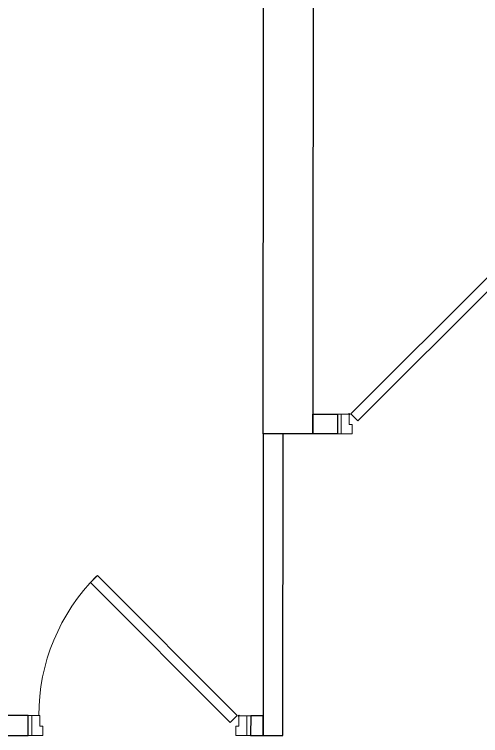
# Model space of a CAD drawing. Header units: millimetres. Extents: x 0 to 145404, y 0 to 194550.
# Drawn here: x 80436 to 82321, y 29929 to 32845 of the extents above; entities that cross this region are included whole.
import ezdxf

# ---------------------------------------------------------------- set-up
doc = ezdxf.new("R2010")
doc.units = ezdxf.units.MM
for name, color, linetype, lineweight in [('АР - Двери', 126, 'Continuous', 9), ('АР - Монолит', 56, 'Continuous', 30), ('АР - Перегородки 80', 32, 'Continuous', 30)]:
    doc.layers.add(name, color=color, linetype=linetype, lineweight=lineweight)

# ---------------------------------------------------------------- blocks, each defined once
blk = doc.blocks.new('*U84')
at = {"ltscale": 100}
for p, q in [((15, 37.5), (15, -42.5)), ((46, 37.5), (15, 37.5)), ((48, -4.5), (48, 35.5)), ((852, -4.5), (852, 37.5)), ((852, 37.5), (885, 37.5)), ((885, 37.5), (885, -42.5)), ((60, -4.5), (48, -4.5)), ((60, -42.5), (60, -4.5)), ((840, -42.5), (840, -4.5)), ((840, -4.5), (852, -4.5)), ((15, -42.5), (60, -42.5)), ((885, -42.5), (840, -42.5))]:
    blk.add_line(p, q, dxfattribs=at)
for points in [[(54.4, 38.9), (82.7, 10.6), (648, 575.9), (619.7, 604.2)], [(15, -42.5), (0, -42.5), (0, 37.5), (15, 37.5)], [(885, -42.5), (900, -42.5), (900, 37.5), (885, 37.5)]]:
    blk.add_lwpolyline(points, close=True, dxfattribs=at)
blk.add_circle((48, 37.5), 2, dxfattribs=at)
blk.add_arc((56.7, 37.5), 800, 0, 44.865, dxfattribs=at)
blk = doc.blocks.new('Квартира 3К 10100 тип 1 перекидная')
at = {"layer": 'АР - Монолит', "elevation": 0}
blk.add_lwpolyline([(-1460, 3340), (-1260, 3340), (-1260, 7980), (-1460, 7980)], close=True, dxfattribs=at)
at = {"layer": 'АР - Перегородки 80', "elevation": 0}
for points in [[(-1460, 3340), (-1460, 3420), (-1560, 3420), (-1560, 3340)], [(-1260, 2120), (-1340, 2120), (-1340, 3340), (-1260, 3340)], [(-1260, 2120), (-1260, 2200), (-1210, 2200), (-1210, 2120)], [(-310, 2120), (-310, 2200), (-200, 2200), (-200, 2120)]]:
    blk.add_lwpolyline(points, close=True, dxfattribs=at)
at = {"layer": 'АР - Двери', "xscale": -1}
blk.add_blockref('*U84', (-1560, 3382.5, 0), dxfattribs=at)
at = {"layer": 'АР - Двери'}
blk.add_blockref('*U84', (-1210, 2162.5, 0), dxfattribs=at)
blk = doc.blocks.new('H_Section_2')
at = {"rotation": 56.96711930257281}
blk.add_blockref('Квартира 3К 10100 тип 1 перекидная', (-5490.5, -23816.8, 0), dxfattribs=at)

msp = doc.modelspace()

# ---------------------------------------------------------------- block references
at = {"xscale": -1, "rotation": 56.92792192093123}
msp.add_blockref('H_Section_2', (57225.5, 36206.1, 0), dxfattribs=at)

doc.saveas('drawing.dxf')
